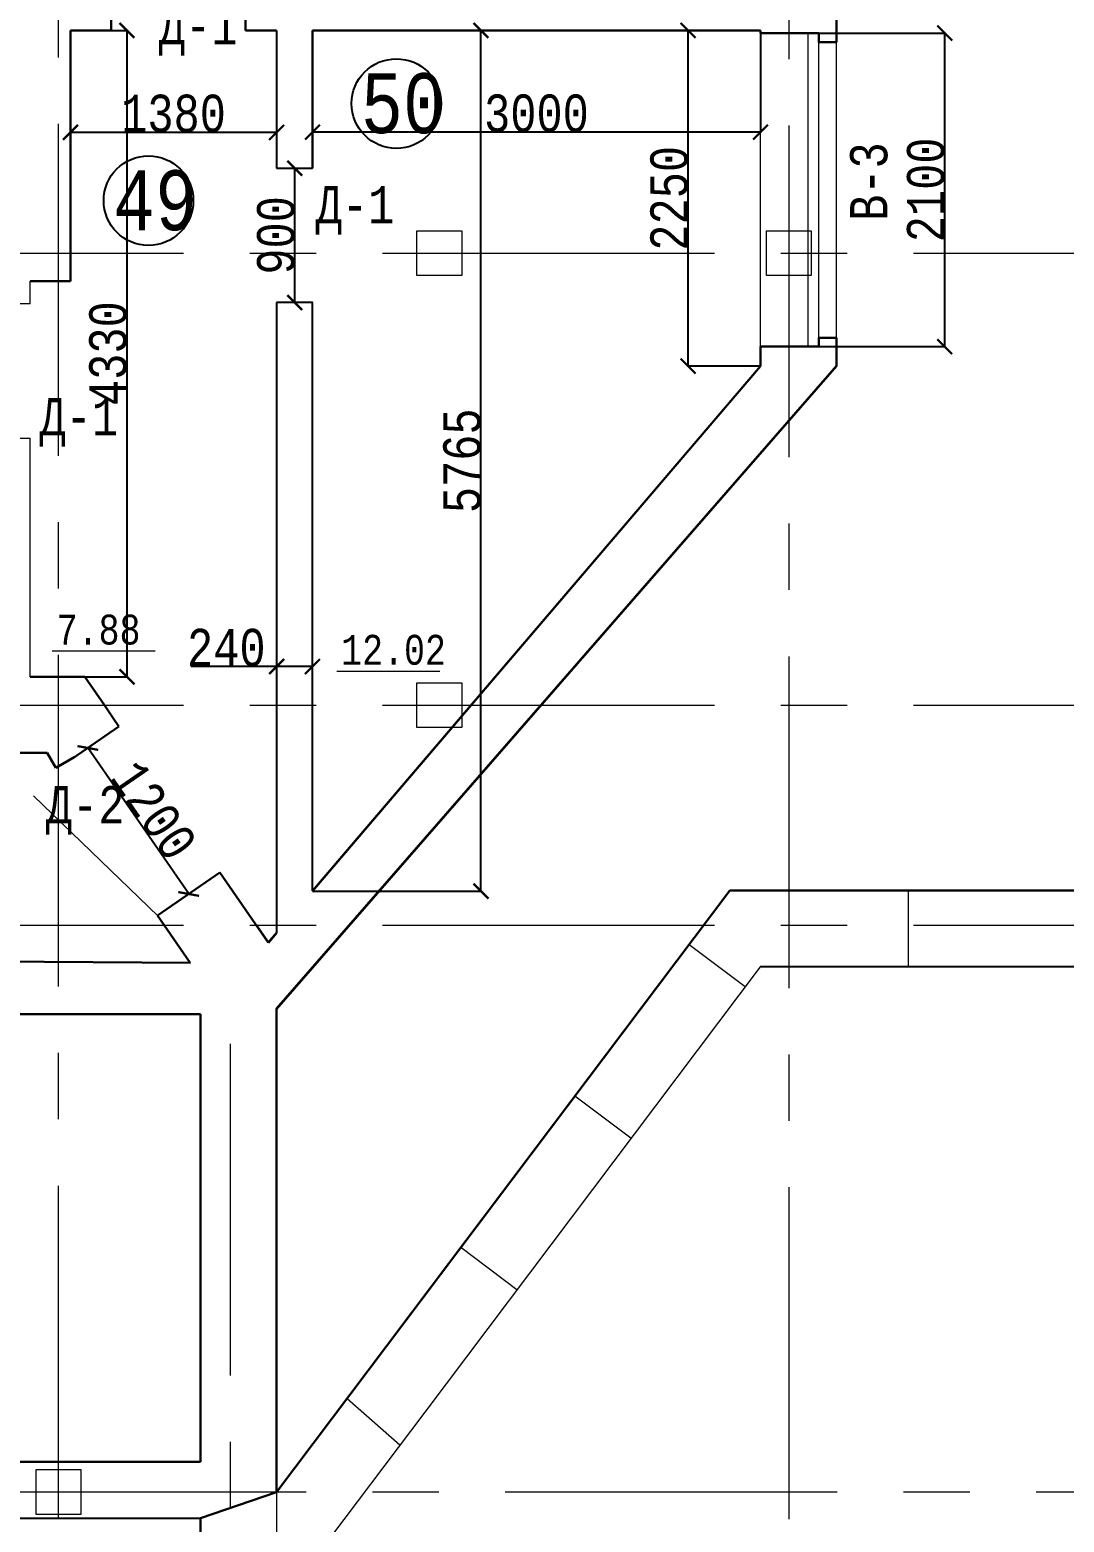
# Model space of a CAD drawing. Header units: millimetres. Extents: x -689206 to 4969298, y -1019800 to 703299.
# Drawn here: x 154687 to 161613, y -718328 to -708333 of the extents above; entities that cross this region are included whole.
import ezdxf

# ---------------------------------------------------------------- set-up
doc = ezdxf.new("R2010")
doc.units = ezdxf.units.MM
doc.linetypes.add('осеваяX2', pattern=[101.6, 63.5, -12.7, 12.7, -12.7])
for name, color, linetype, lineweight in [('несущие', 7, 'Continuous', 30), ('ОКНА', 250, 'Continuous', 20), ('ПЕРЕГОРОДКИ', 252, 'Continuous', 9), ('РАЗМЕРЫ', 7, 'Continuous', 9), ('стены', 7, 'Continuous', 20)]:
    doc.layers.add(name, color=color, linetype=linetype, lineweight=lineweight)
doc.layers.add('четотам', color=7, linetype='Continuous')
doc.styles.add('Аннотативный', font='isocteur.ttf', dxfattribs={"width": 0.7, "height": 250})
doc.dimstyles.new('Аннотативный', dxfattribs={"dimscale": 0, "dimtxt": 250, "dimasz": 100, "dimexe": 1.25, "dimexo": 0.625, "dimtad": 1, "dimdec": 0, "dimtxsty": 'Аннотативный', "dimblk": 'ARCHTICK', "dimcen": 2.5, "dimadec": 0, "dimazin": 0, "dimtfac": 1, "dimtdec": 0, "dimtmove": 0, "dimatfit": 3, "dimfxl": 1, "dimarcsym": 0})

# ---------------------------------------------------------------- blocks, each defined once
blk = doc.blocks.new('_ArchTick')
at = {"color": 0, "linetype": 'ByBlock', "const_width": 0.15}
blk.add_lwpolyline([(-0.5, -0.5), (0.5, 0.5)], dxfattribs=at)
blk = doc.blocks.new('*D2528')
at = {"layer": 'Defpoints', "color": 0, "lineweight": 5, "transparency": 16777216}
for p in [(156579.2, -708336.9), (157707.7, -708336.9), (156579.2, -714101.8)]:
    blk.add_point(p, dxfattribs=at)
at = {"layer": 'стены', "color": 0, "lineweight": -2, "transparency": 16777216}
for p, q in [((156579.8, -708336.9), (157709, -708336.9)), ((157707.7, -714101.8), (157707.7, -708336.9)), ((156579.8, -714101.8), (157709, -714101.8))]:
    blk.add_line(p, q, dxfattribs=at)
at = {"layer": 'стены', "color": 0, "lineweight": -2, "transparency": 16777216, "xscale": 100, "yscale": 100, "zscale": 100}
for p, rotation in [((157707.7, -708336.9), 90), ((157707.7, -714101.8), 270)]:
    blk.add_blockref('_ArchTick', p, dxfattribs=dict(at, rotation=rotation))
at = {"layer": 'стены', "color": 0, "lineweight": 5, "transparency": 16777216, "insert": (157582.1, -711219.3), "char_height": 250, "attachment_point": 5, "rotation": 90, "style": 'Аннотативный'}
blk.add_mtext('5765', dxfattribs=at)
blk = doc.blocks.new('*D2627')
at = {"layer": 'Defpoints', "color": 0, "linetype": 'ByBlock', "lineweight": 5, "transparency": 16777216}
for p in [(159579.2, -708355), (160813, -708355), (159579.2, -710455)]:
    blk.add_point(p, dxfattribs=at)
at = {"layer": 'ПЕРЕГОРОДКИ', "color": 0, "linetype": 'ByBlock', "lineweight": -2, "transparency": 16777216}
for p, q in [((159579.8, -708355), (160814.3, -708355)), ((160813, -710455), (160813, -708355)), ((159579.8, -710455), (160814.3, -710455))]:
    blk.add_line(p, q, dxfattribs=at)
at = {"layer": 'ПЕРЕГОРОДКИ', "color": 0, "linetype": 'ByBlock', "lineweight": -2, "transparency": 16777216, "xscale": 100, "yscale": 100, "zscale": 100}
for p, rotation in [((160813, -708355), 90), ((160813, -710455), 270)]:
    blk.add_blockref('_ArchTick', p, dxfattribs=dict(at, rotation=rotation))
at = {"layer": 'ПЕРЕГОРОДКИ', "color": 0, "linetype": 'ByBlock', "lineweight": 5, "transparency": 16777216, "insert": (160687.4, -709405), "char_height": 250, "attachment_point": 5, "rotation": 90, "style": 'Аннотативный'}
blk.add_mtext('2100', dxfattribs=at)
blk = doc.blocks.new('*D2647')
at = {"layer": 'Defpoints', "color": 0, "linetype": 'ByBlock', "lineweight": 5, "transparency": 16777216}
for p in [(156339.2, -712597.6), (156339.2, -712597.6), (156579.2, -712597.6)]:
    blk.add_point(p, dxfattribs=at)
at = {"layer": 'РАЗМЕРЫ', "color": 0, "linetype": 'ByBlock', "lineweight": -2, "transparency": 16777216}
for p, q in [((156339.2, -712597.6), (155765.4, -712597.6)), ((156339.2, -712597), (156339.2, -712596.4)), ((156579.2, -712597.6), (156339.2, -712597.6)), ((156579.2, -712597), (156579.2, -712596.4))]:
    blk.add_line(p, q, dxfattribs=at)
at = {"layer": 'РАЗМЕРЫ', "color": 0, "linetype": 'ByBlock', "lineweight": -2, "transparency": 16777216, "xscale": 100, "yscale": 100, "zscale": 100, "rotation": 180}
blk.add_blockref('_ArchTick', (156339.2, -712597.6), dxfattribs=at)
at = {"layer": 'РАЗМЕРЫ', "color": 0, "linetype": 'ByBlock', "lineweight": -2, "transparency": 16777216, "xscale": 100, "yscale": 100, "zscale": 100}
blk.add_blockref('_ArchTick', (156579.2, -712597.6), dxfattribs=at)
at = {"layer": 'РАЗМЕРЫ', "color": 0, "linetype": 'ByBlock', "lineweight": 5, "transparency": 16777216, "insert": (156002.3, -712472), "char_height": 250, "attachment_point": 5, "style": 'Аннотативный'}
blk.add_mtext('240', dxfattribs=at)
blk = doc.blocks.new('*D2649')
at = {"layer": 'Defpoints', "color": 0, "linetype": 'ByBlock', "lineweight": 5, "transparency": 16777216}
for p in [(156579.2, -708336.9), (159579.2, -708336.9), (156579.2, -709018.6)]:
    blk.add_point(p, dxfattribs=at)
at = {"layer": 'РАЗМЕРЫ', "color": 0, "linetype": 'ByBlock', "lineweight": -2, "transparency": 16777216}
for p, q in [((156579.2, -708337.5), (156579.2, -709019.8)), ((159579.2, -708337.5), (159579.2, -709019.8)), ((159579.2, -709018.6), (156579.2, -709018.6))]:
    blk.add_line(p, q, dxfattribs=at)
at = {"layer": 'РАЗМЕРЫ', "color": 0, "linetype": 'ByBlock', "lineweight": -2, "transparency": 16777216, "xscale": 100, "yscale": 100, "zscale": 100}
for p, rotation in [((156579.2, -709018.6), 179.9999999999956), ((159579.2, -709018.6), 359.9999999999956)]:
    blk.add_blockref('_ArchTick', p, dxfattribs=dict(at, rotation=rotation))
at = {"layer": 'РАЗМЕРЫ', "color": 0, "linetype": 'ByBlock', "lineweight": 5, "transparency": 16777216, "insert": (158079.2, -708892.9), "char_height": 250, "attachment_point": 5, "style": 'Аннотативный'}
blk.add_mtext('3000', dxfattribs=at)
blk = doc.blocks.new('*D2674')
at = {"layer": 'Defpoints', "color": 0, "linetype": 'ByBlock', "lineweight": 5, "transparency": 16777216}
for p in [(159094.4, -708336.9), (159578.9, -708336.9), (159578.9, -710585.6)]:
    blk.add_point(p, dxfattribs=at)
at = {"layer": 'РАЗМЕРЫ', "color": 0, "linetype": 'ByBlock', "lineweight": -2, "transparency": 16777216}
for p, q in [((159578.2, -708336.9), (159093.1, -708336.9)), ((159094.4, -710585.6), (159094.4, -708336.9)), ((159578.2, -710585.6), (159093.1, -710585.6))]:
    blk.add_line(p, q, dxfattribs=at)
at = {"layer": 'РАЗМЕРЫ', "color": 0, "linetype": 'ByBlock', "lineweight": -2, "transparency": 16777216, "xscale": 100, "yscale": 100, "zscale": 100}
for p, rotation in [((159094.4, -708336.9), 90), ((159094.4, -710585.6), 270)]:
    blk.add_blockref('_ArchTick', p, dxfattribs=dict(at, rotation=rotation))
at = {"layer": 'РАЗМЕРЫ', "color": 0, "linetype": 'ByBlock', "lineweight": 5, "transparency": 16777216, "insert": (158968.8, -709461.3), "char_height": 250, "attachment_point": 5, "rotation": 90, "style": 'Аннотативный'}
blk.add_mtext('2250', dxfattribs=at)
blk = doc.blocks.new('*D2675')
at = {"layer": 'Defpoints', "color": 0, "linetype": 'ByBlock', "lineweight": 5, "transparency": 16777216}
for p in [(156460.9, -709259.9), (156460.9, -709259.9), (156460.9, -710159.9)]:
    blk.add_point(p, dxfattribs=at)
at = {"layer": 'РАЗМЕРЫ', "color": 0, "linetype": 'ByBlock', "lineweight": -2, "transparency": 16777216}
for p, q in [((156460.9, -710159.9), (156460.9, -709259.9)), ((156461.5, -709259.9), (156462.2, -709259.9)), ((156461.5, -710159.9), (156462.2, -710159.9))]:
    blk.add_line(p, q, dxfattribs=at)
at = {"layer": 'РАЗМЕРЫ', "color": 0, "linetype": 'ByBlock', "lineweight": -2, "transparency": 16777216, "xscale": 100, "yscale": 100, "zscale": 100}
for p, rotation in [((156460.9, -709259.9), 90), ((156460.9, -710159.9), 270)]:
    blk.add_blockref('_ArchTick', p, dxfattribs=dict(at, rotation=rotation))
at = {"layer": 'РАЗМЕРЫ', "color": 0, "linetype": 'ByBlock', "lineweight": 5, "transparency": 16777216, "insert": (156335.3, -709709.9), "char_height": 250, "attachment_point": 5, "rotation": 90, "style": 'Аннотативный'}
blk.add_mtext('900', dxfattribs=at)
blk = doc.blocks.new('*D2676')
at = {"layer": 'Defpoints', "color": 0, "linetype": 'ByBlock', "lineweight": 5, "transparency": 16777216}
for p in [(154959.1, -708336.9), (156338.9, -708336.9), (154959.1, -709019.8)]:
    blk.add_point(p, dxfattribs=at)
at = {"layer": 'РАЗМЕРЫ', "color": 0, "linetype": 'ByBlock', "lineweight": -2, "transparency": 16777216}
for p, q in [((154959.1, -708337.5), (154959.1, -709021.1)), ((156338.9, -708337.5), (156338.9, -709021.1)), ((156338.9, -709019.8), (154959.1, -709019.8))]:
    blk.add_line(p, q, dxfattribs=at)
at = {"layer": 'РАЗМЕРЫ', "color": 0, "linetype": 'ByBlock', "lineweight": -2, "transparency": 16777216, "xscale": 100, "yscale": 100, "zscale": 100, "rotation": 180}
blk.add_blockref('_ArchTick', (154959.1, -709019.8), dxfattribs=at)
at = {"layer": 'РАЗМЕРЫ', "color": 0, "linetype": 'ByBlock', "lineweight": -2, "transparency": 16777216, "xscale": 100, "yscale": 100, "zscale": 100}
blk.add_blockref('_ArchTick', (156338.9, -709019.8), dxfattribs=at)
at = {"layer": 'РАЗМЕРЫ', "color": 0, "linetype": 'ByBlock', "lineweight": 5, "transparency": 16777216, "insert": (155649, -708894.2), "char_height": 250, "attachment_point": 5, "style": 'Аннотативный'}
blk.add_mtext('1380', dxfattribs=at)
blk = doc.blocks.new('*D2677')
at = {"layer": 'Defpoints', "color": 0, "linetype": 'ByBlock', "lineweight": 5, "transparency": 16777216}
for p in [(154959.1, -708336.9), (154921.8, -712666.4), (155336.9, -712666.4)]:
    blk.add_point(p, dxfattribs=at)
at = {"layer": 'РАЗМЕРЫ', "color": 0, "linetype": 'ByBlock', "lineweight": -2, "transparency": 16777216}
for p, q in [((154959.8, -708336.9), (155338.1, -708336.9)), ((155336.9, -708336.9), (155336.9, -712666.4)), ((154922.5, -712666.4), (155338.1, -712666.4))]:
    blk.add_line(p, q, dxfattribs=at)
at = {"layer": 'РАЗМЕРЫ', "color": 0, "linetype": 'ByBlock', "lineweight": -2, "transparency": 16777216, "xscale": 100, "yscale": 100, "zscale": 100}
for p, rotation in [((155336.9, -708336.9), 90), ((155336.9, -712666.4), 270)]:
    blk.add_blockref('_ArchTick', p, dxfattribs=dict(at, rotation=rotation))
at = {"layer": 'РАЗМЕРЫ', "color": 0, "linetype": 'ByBlock', "lineweight": 5, "transparency": 16777216, "insert": (155211.3, -710501.6), "char_height": 250, "attachment_point": 5, "rotation": 90, "style": 'Аннотативный'}
blk.add_mtext('4330', dxfattribs=at)
blk = doc.blocks.new('*D2704')
at = {"layer": 'Defpoints', "color": 0, "linetype": 'ByBlock', "lineweight": 5, "ltscale": 35, "transparency": 16777216}
for p in [(155075.4, -713143.1), (155075.4, -713143.1), (155750.3, -714121)]:
    blk.add_point(p, dxfattribs=at)
at = {"layer": 'РАЗМЕРЫ', "color": 0, "linetype": 'ByBlock', "lineweight": -2, "ltscale": 35, "transparency": 16777216}
for p, q in [((155074.9, -713143.4), (155074.4, -713143.8)), ((155750.3, -714121), (155075.4, -713143.1)), ((155749.8, -714121.3), (155749.3, -714121.7))]:
    blk.add_line(p, q, dxfattribs=at)
at = {"layer": 'РАЗМЕРЫ', "color": 0, "linetype": 'ByBlock', "lineweight": -2, "ltscale": 35, "transparency": 16777216, "xscale": 100, "yscale": 100, "zscale": 100}
for p, rotation in [((155075.4, -713143.1), 124.6116809015646), ((155750.3, -714121), 304.6116809015646)]:
    blk.add_blockref('_ArchTick', p, dxfattribs=dict(at, rotation=rotation))
at = {"layer": 'РАЗМЕРЫ', "color": 0, "linetype": 'ByBlock', "lineweight": 5, "ltscale": 35, "transparency": 16777216, "insert": (155516.3, -713560.7), "char_height": 250, "attachment_point": 5, "rotation": 304.61168, "style": 'Аннотативный'}
blk.add_mtext('1200', dxfattribs=at)

msp = doc.modelspace()

# ---------------------------------------------------------------- linework, layer by layer
at = {"layer": 'несущие', "color": 0}
for p, q in [((154689.1, -712666.4), (155054.1, -712666.4)), ((154689.1, -712666.4), (154789.1, -712666.4)), ((154789.1, -712666.4), (155054.5, -712666.4)), ((155185.7, -712856.4), (155054.5, -712666.4)), ((155244.6, -712942.4), (155185.7, -712856.4)), ((155283.7, -712999.4), (155244.6, -712942.4)), ((154973.4, -713213.5), (155283.7, -712999.4)), ((154689.1, -713176.4), (154488.6, -713176.4)), ((154789.1, -713176.4), (154689.1, -713176.4)), ((154973.4, -713213.5), (154972.5, -713212.3)), ((159374.2, -714098.5), (157075.9, -717149.7)), ((159374.2, -714098.5), (157135.8, -717070.1)), ((159553.2, -714098.5), (159374.2, -714098.5))]:
    msp.add_line(p, q, dxfattribs=at)
at = {"layer": 'несущие', "lineweight": 20}
msp.add_line((159577.8, -714608.5), (157330.9, -717591.4), dxfattribs=at)
at = {"layer": 'ОКНА', "lineweight": 5}
for p, q in [((159899.2, -710455), (159899.2, -708355)), ((159969.2, -710395), (159969.2, -708415))]:
    msp.add_line(p, q, dxfattribs=at)
at = {"layer": 'РАЗМЕРЫ', "linetype": 'осеваяX2', "lineweight": 5, "ltscale": 35}
for p, q in [((154879.1, -750301.3), (154879.1, -700459.9)), ((156028.9, -715123.8), (156028.9, -750301.3)), ((181429.1, -718126.9), (114376.4, -718126.9))]:
    msp.add_line(p, q, dxfattribs=at)
at = {"layer": 'РАЗМЕРЫ', "linetype": 'ByBlock', "lineweight": 25}
for p, q in [((156339.2, -708336.9), (156339.2, -709259.9)), ((156579.2, -709259.9), (156579.2, -708336.9)), ((156339.2, -709259.9), (156579.2, -709259.9)), ((156339.2, -710159.9), (156338.9, -714381.7)), ((156579.2, -710159.9), (156339.2, -710159.9)), ((156579.2, -714100.2), (156579.2, -710159.9))]:
    msp.add_line(p, q, dxfattribs=at)
at = {"layer": 'РАЗМЕРЫ', "linetype": 'ByBlock', "lineweight": 20}
for p, q in [((156579.2, -708336.9), (156582.6, -709259.9)), ((156582.6, -709259.9), (156339.2, -709259.9)), ((156582.6, -710159.9), (156339.2, -710159.9)), ((156579.2, -710159.9), (156579.2, -711199.6)), ((157330.9, -717591.4), (156514.3, -718675.4))]:
    msp.add_line(p, q, dxfattribs=at)
at = {"layer": 'РАЗМЕРЫ', "lineweight": 5}
for p, q in [((159579.2, -710455), (159579.2, -708355)), ((160089.2, -710395), (160089.2, -708415))]:
    msp.add_line(p, q, dxfattribs=at)
at = {"layer": 'РАЗМЕРЫ', "lineweight": 30}
for p, q in [((159969.2, -708355), (159969.2, -708415)), ((159969.2, -708415), (160089.2, -708415)), ((160089.2, -708415), (159969.2, -708415)), ((159969.2, -710455), (159969.2, -710395)), ((160089.2, -710395), (159969.2, -710395))]:
    msp.add_line(p, q, dxfattribs=at)
at = {"layer": 'РАЗМЕРЫ'}
for p, q in [((154837.1, -712492.9), (155526.3, -712492.9)), ((156742.1, -712628.5), (157431.4, -712628.5))]:
    msp.add_line(p, q, dxfattribs=at)
at = {"layer": 'РАЗМЕРЫ', "linetype": 'ByBlock', "lineweight": 30, "ltscale": 35}
for p, q in [((154789.1, -713176.4), (154802.9, -713176.4)), ((154860.9, -713276.8), (154802.9, -713176.4)), ((154988, -713203.4), (154860.9, -713276.8)), ((155541.3, -714265.3), (155959.4, -713976.7))]:
    msp.add_line(p, q, dxfattribs=at)
at = {"layer": 'РАЗМЕРЫ', "linetype": 'ByBlock', "lineweight": 5, "ltscale": 35}
for p, q in [((155546.5, -714270.3), (154712, -713462.9)), ((155541.3, -714265.3), (155959.4, -713976.7))]:
    msp.add_line(p, q, dxfattribs=at)
at = {"layer": 'РАЗМЕРЫ', "lineweight": 20, "ltscale": 150}
for p, q in [((160568.2, -714098.5), (160568.2, -714608.5)), ((159476.4, -714743), (159101.4, -714460.6)), ((158712.3, -715757.5), (158337.3, -715475)), ((157948.2, -716771.9), (157573.2, -716489.4)), ((157164.5, -717812.2), (156810.7, -717501.7)), ((156338.9, -718128.1), (156338.9, -718908.3))]:
    msp.add_line(p, q, dxfattribs=at)
at = {"layer": 'РАЗМЕРЫ', "linetype": 'ByBlock', "lineweight": 30}
for p, q in [((150056.3, -714545), (155761.5, -714581.7)), ((155828.8, -714925), (150056.3, -714925)), ((155828.8, -717924.9), (155828.8, -714925)), ((156338.9, -718128.1), (156338.9, -714888.6)), ((157075.9, -717149.7), (156338.9, -718128.1)), ((150056.3, -717925), (155828.8, -717924.9)), ((155828.8, -718302.6), (150056.3, -718305))]:
    msp.add_line(p, q, dxfattribs=at)
at = {"layer": 'РАЗМЕРЫ', "lineweight": 30, "ltscale": 150}
msp.add_line((155828.9, -718302.6), (156338.9, -718128.1), dxfattribs=at)
at = {"layer": 'стены', "linetype": 'осеваяX2', "lineweight": 5, "ltscale": 35}
for p, q in [((159769.2, -701861.5), (159769.2, -750301.3)), ((114376.4, -709828.9), (181429.1, -709828.9)), ((114376.4, -712856.4), (181429.1, -712856.4)), ((114376.4, -714328.9), (181429.1, -714328.9))]:
    msp.add_line(p, q, dxfattribs=at)
at = {"layer": 'стены', "lineweight": 30}
for p, q in [((160089.2, -708336.9), (160089.2, -706558)), ((155231.1, -707826.9), (155231.1, -708336.9)), ((156131.2, -707826.9), (156131.2, -708336.9)), ((154959.1, -708336.9), (155231.1, -708336.9)), ((154959.1, -710016.9), (154959.1, -708336.9)), ((155231.1, -708336.9), (155071.1, -708336.9)), ((156131.2, -708336.9), (156339.2, -708336.9)), ((159579.2, -708336.9), (156579.2, -708336.9)), ((159579.2, -708336.9), (159579.2, -708355)), ((159579.2, -708355), (159969.2, -708355)), ((160089.2, -708336.9), (160089.2, -708415)), ((154689.1, -710016.9), (154959.1, -710016.9)), ((159579.2, -710455), (159579.2, -710586.9)), ((159969.2, -710455), (159579.2, -710455)), ((160089.2, -710395), (160089.2, -710586.4)), ((160088.9, -710583.1), (156338.9, -714888.6)), ((160088.9, -710585.2), (156338.9, -714890.6)), ((160089.2, -710586.4), (156339.2, -714891.8)), ((159578.9, -710585.6), (156578.9, -714100.5)), ((159579.2, -710586.9), (156579.2, -714101.8)), ((151257.1, -713176.4), (154689.1, -713176.4)), ((155959.4, -713976.7), (156283.6, -714446.5)), ((159553.2, -714098.5), (163108.2, -714098.5)), ((155541.3, -714265.3), (155760.1, -714581.7)), ((156203.9, -714328.9), (156283.6, -714444.4)), ((156283.6, -714446.5), (156338.9, -714381.7)), ((156284, -714447.7), (156339.2, -714383)), ((156338.9, -714888.6), (156338.9, -715688.6)), ((155828.9, -718302.6), (155828.9, -728973.6))]:
    msp.add_line(p, q, dxfattribs=at)
at = {"layer": 'стены'}
for p, q in [((156339.2, -708336.9), (156131.2, -708336.9)), ((156579.2, -708336.9), (156941.1, -708336.9)), ((154689.1, -710167.9), (154689.1, -710016.9)), ((154689.1, -710167.9), (154569.1, -710167.9)), ((154569.1, -711067.9), (154689.1, -711067.9)), ((154689.1, -712666.4), (154689.1, -711067.9))]:
    msp.add_line(p, q, dxfattribs=at)
at = {"layer": 'стены', "lineweight": 20}
for p, q in [((156339.2, -708336.9), (156339.2, -709259.9)), ((156579.2, -709259.9), (156579.2, -708336.9)), ((156339.2, -710159.9), (156339.2, -710159.9)), ((156339.2, -710159.9), (156339.2, -712836.9)), ((156579.2, -712836.9), (156579.2, -711199.6)), ((156338.9, -712835.6), (156338.9, -714381.7)), ((156339.2, -712836.9), (156339.2, -714383)), ((156578.9, -712835.6), (156578.9, -714100.5)), ((156579.2, -712836.9), (156579.2, -714101.8))]:
    msp.add_line(p, q, dxfattribs=at)
at = {"layer": 'стены', "lineweight": 25}
msp.add_line((163618.1, -714608.5), (159577.8, -714608.5), dxfattribs=at)
at = {"layer": 'стены'}
for points in [[(157279.1, -709678.9), (157579.1, -709678.9), (157579.1, -709978.9), (157279.1, -709978.9)], [(159619.2, -709678.9), (159919.2, -709678.9), (159919.2, -709978.9), (159619.2, -709978.9)], [(157279.1, -712706.4), (157579.1, -712706.4), (157579.1, -713006.4), (157279.1, -713006.4)], [(154729.1, -717976.9), (155029.1, -717976.9), (155029.1, -718276.9), (154729.1, -718276.9)]]:
    msp.add_lwpolyline(points, close=True, dxfattribs=at)
at = {"layer": 'четотам'}
for centre in [(157141.1, -708827), (155481.1, -709477)]:
    msp.add_circle(centre, 300, dxfattribs=at)

# ---------------------------------------------------------------- texts
at = {"layer": 'РАЗМЕРЫ', "lineweight": 20, "ltscale": 150, "attachment_point": 1, "style": 'Аннотативный'}
for s, insert, char_height, width in [('Д-1', (155551.1, -708179.4), 250, 922.913), ('50', (156903.8, -708623.9), 401.1, 1460), ('49', (155243.8, -709273.9), 401.1, 1460), ('Д-1', (156601.1, -709379.4), 250, 922.913), ('Д-1', (154751.1, -710799.4), 250, 922.913), ('Д-2', (154794.2, -713398.7), 250, 922.913)]:
    msp.add_mtext(s, dxfattribs=dict(at, insert=insert, char_height=char_height, width=width))
at = {"layer": 'РАЗМЕРЫ', "lineweight": 20, "ltscale": 150, "insert": (160179.2, -709612.5), "char_height": 250, "width": 922.913, "attachment_point": 1, "rotation": 90, "style": 'Аннотативный'}
msp.add_mtext('В-3', dxfattribs=at)
at = {"layer": 'РАЗМЕРЫ', "char_height": 200, "width": 656.117, "attachment_point": 1, "style": 'Аннотативный'}
for s, insert in [('7.88', (154866.4, -712250.1)), ('12.02', (156771.4, -712385.6))]:
    msp.add_mtext(s, dxfattribs=dict(at, insert=insert))

# ---------------------------------------------------------------- dimensions: what is measured, and where the dimension line sits
at = {"layer": 'ПЕРЕГОРОДКИ', "color": 18, "linetype": 'ByBlock', "lineweight": 5, "true_color": 0x000000}
dim = msp.add_linear_dim(base=(160813, -708355), p1=(159579.2, -710455), p2=(159579.2, -708355), angle=90, dimstyle='Аннотативный', dxfattribs=at)
dim.commit()
dim.dimension.update_dxf_attribs({"geometry": '*D2627', "text_midpoint": (160687.4, -709405)})
at = {"layer": 'РАЗМЕРЫ', "linetype": 'ByBlock', "lineweight": 5}
dim = msp.add_linear_dim(base=(154959.1, -709019.8), p1=(156338.9, -708336.9), p2=(154959.1, -708336.9), dimstyle='Аннотативный', dxfattribs=at)
dim.commit()
dim.dimension.update_dxf_attribs({"geometry": '*D2676', "text_midpoint": (155649, -708894.2)})
for base, p1, p2, text, picture, middle in [((155336.9, -712666.4), (154959.1, -708336.9), (154921.8, -712666.4), '4330', '*D2677', (155211.3, -710501.6)), ((159094.4, -708336.9), (159578.9, -710585.6), (159578.9, -708336.9), '2250', '*D2674', (158968.8, -709461.3))]:
    dim = msp.add_linear_dim(base=base, p1=p1, p2=p2, angle=90, text=text, dimstyle='Аннотативный', dxfattribs=at)
    dim.commit()
    dim.dimension.update_dxf_attribs({"geometry": picture, "text_midpoint": middle})
for p1, p2, distance, picture, middle in [((159579.2, -708336.9), (156579.2, -708336.9), 681.7, '*D2649', (158079.2, -708892.9)), ((156579.2, -712597.6), (156339.2, -712597.6), 0, '*D2647', (156002.3, -712472))]:
    dim = msp.add_aligned_dim(p1=p1, p2=p2, distance=distance, dimstyle='Аннотативный', dxfattribs=at)
    dim.commit()
    dim.dimension.update_dxf_attribs({"geometry": picture, "text_midpoint": middle})
dim = msp.add_linear_dim(base=(156460.9, -709259.9), p1=(156460.9, -710159.9), p2=(156460.9, -709259.9), angle=90, dimstyle='Аннотативный', dxfattribs=at)
dim.commit()
dim.dimension.update_dxf_attribs({"geometry": '*D2675', "text_midpoint": (156335.3, -709709.9)})
at = {"layer": 'РАЗМЕРЫ', "linetype": 'ByBlock', "lineweight": 5, "ltscale": 35}
dim = msp.add_aligned_dim(p1=(155750.3, -714121), p2=(155075.4, -713143.1), distance=0, text='1200', dimstyle='Аннотативный', dxfattribs=at)
dim.commit()
dim.dimension.update_dxf_attribs({"geometry": '*D2704', "text_midpoint": (155516.3, -713560.7)})
at = {"layer": 'стены', "lineweight": 5}
dim = msp.add_aligned_dim(p1=(156579.2, -714101.8), p2=(156579.2, -708336.9), distance=-1128.5, dimstyle='Аннотативный', dxfattribs=at)
dim.commit()
dim.dimension.update_dxf_attribs({"geometry": '*D2528', "text_midpoint": (157582.1, -711219.3)})

doc.saveas('drawing.dxf')
